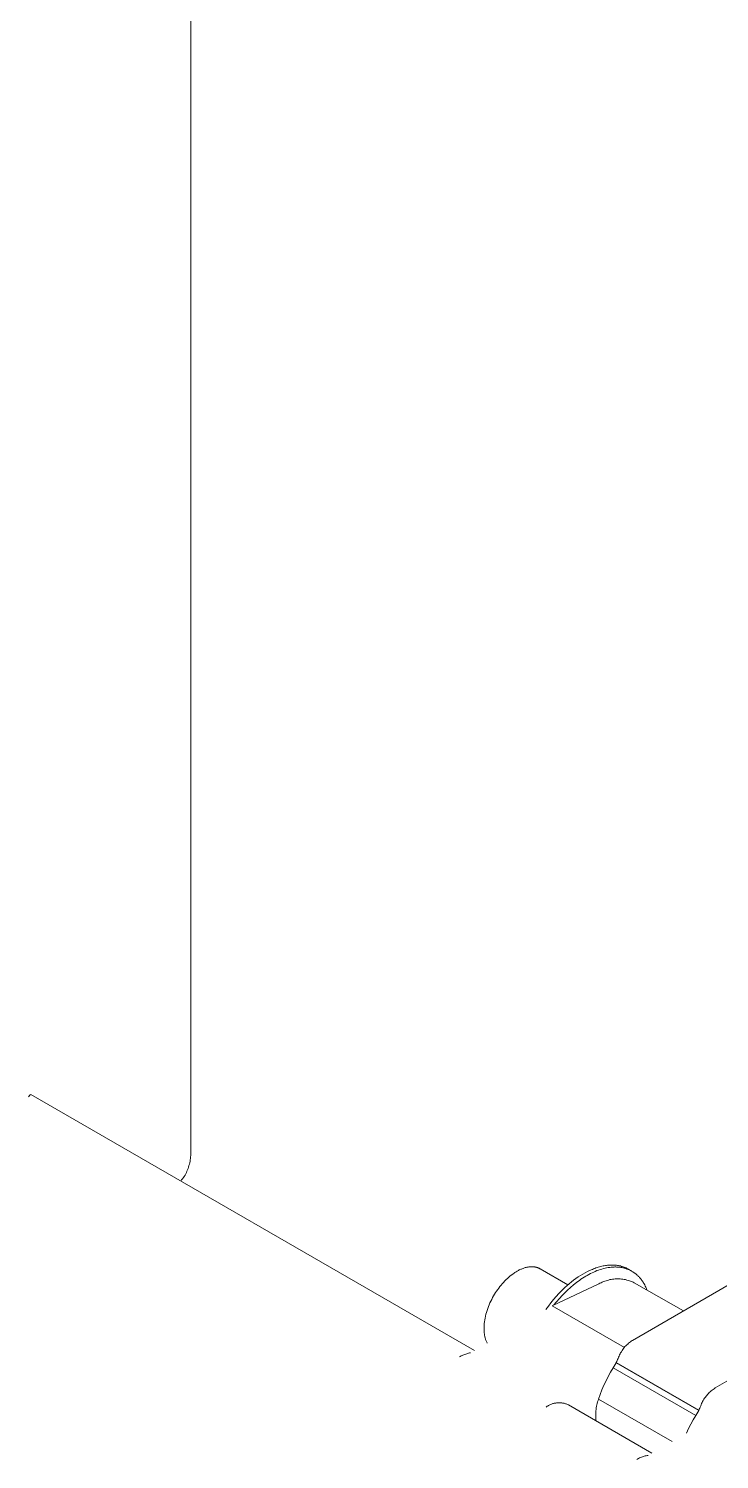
# Model space of a CAD drawing. Header units: millimetres. Extents: x -92 to 3826, y 8 to 2374.
# Drawn here: x 3541.1 to 3600.2, y 1965 to 2087.5 of the extents above; entities that cross this region are included whole.
import ezdxf

# ---------------------------------------------------------------- set-up
doc = ezdxf.new("R2010")
doc.units = ezdxf.units.MM
doc.layers.add('ZANO_R', color=7, linetype='Continuous', lineweight=0)

msp = doc.modelspace()

# ---------------------------------------------------------------- linework, layer by layer
at = {"layer": 'ZANO_R'}
for p, q in [((3554.94, 1991.01), (3555.01, 2370.8)), ((3541.08, 1996.07), (3541.06, 1996.04)), ((3541.1, 1996.09), (3541.08, 1996.07)), ((3541.12, 1996.12), (3541.1, 1996.09)), ((3541.14, 1996.14), (3541.12, 1996.12)), ((3541.16, 1996.17), (3541.14, 1996.14)), ((3541.18, 1996.19), (3541.16, 1996.17)), ((3541.18, 1996.19), (3541.24, 1996.22)), ((3541.24, 1996.22), (3579.23, 1974.29)), ((3541.25, 1996.22), (3541.25, 1996.21)), ((3554.83, 1990.26), (3554.86, 1990.38)), ((3554.86, 1990.38), (3554.88, 1990.51)), ((3554.88, 1990.51), (3554.9, 1990.63)), ((3554.9, 1990.63), (3554.92, 1990.76)), ((3554.92, 1990.76), (3554.93, 1990.88)), ((3554.93, 1990.88), (3554.94, 1991.01)), ((3554.31, 1989.11), (3554.38, 1989.22)), ((3554.38, 1989.22), (3554.45, 1989.33)), ((3554.45, 1989.33), (3554.51, 1989.44)), ((3554.51, 1989.44), (3554.57, 1989.55)), ((3554.57, 1989.55), (3554.62, 1989.66)), ((3554.62, 1989.66), (3554.67, 1989.78)), ((3554.67, 1989.78), (3554.72, 1989.9)), ((3554.72, 1989.9), (3554.76, 1990.02)), ((3554.76, 1990.02), (3554.79, 1990.14)), ((3554.79, 1990.14), (3554.83, 1990.26)), ((3554.08, 1988.81), (3554.16, 1988.91)), ((3554.16, 1988.91), (3554.24, 1989.01)), ((3554.24, 1989.01), (3554.31, 1989.11)), ((3582.18, 1980.59), (3582.06, 1980.48)), ((3582.3, 1980.69), (3582.18, 1980.59)), ((3582.43, 1980.79), (3582.3, 1980.69)), ((3582.55, 1980.88), (3582.43, 1980.79)), ((3582.62, 1980.93), (3582.55, 1980.88)), ((3582.68, 1980.97), (3582.62, 1980.93)), ((3582.75, 1981.01), (3582.68, 1980.97)), ((3582.81, 1981.05), (3582.75, 1981.01)), ((3582.88, 1981.09), (3582.81, 1981.05)), ((3582.94, 1981.13), (3582.88, 1981.09)), ((3583.01, 1981.16), (3582.94, 1981.13)), ((3583.07, 1981.2), (3583.01, 1981.16)), ((3583.13, 1981.23), (3583.07, 1981.2)), ((3583.2, 1981.26), (3583.13, 1981.23)), ((3583.26, 1981.28), (3583.2, 1981.26)), ((3583.33, 1981.31), (3583.26, 1981.28)), ((3583.39, 1981.33), (3583.33, 1981.31)), ((3583.46, 1981.36), (3583.39, 1981.33)), ((3583.52, 1981.38), (3583.46, 1981.36)), ((3583.58, 1981.4), (3583.52, 1981.38)), ((3583.65, 1981.41), (3583.58, 1981.4)), ((3583.71, 1981.43), (3583.65, 1981.41)), ((3583.77, 1981.44), (3583.71, 1981.43)), ((3583.83, 1981.45), (3583.77, 1981.44)), ((3583.89, 1981.46), (3583.83, 1981.45)), ((3583.95, 1981.47), (3583.89, 1981.46)), ((3584.01, 1981.47), (3583.95, 1981.47)), ((3584.07, 1981.47), (3584.01, 1981.47)), ((3584.13, 1981.48), (3584.07, 1981.47)), ((3584.18, 1981.48), (3584.13, 1981.48)), ((3584.24, 1981.47), (3584.18, 1981.48)), ((3584.29, 1981.47), (3584.24, 1981.47)), ((3584.35, 1981.46), (3584.29, 1981.47)), ((3584.4, 1981.46), (3584.35, 1981.46)), ((3584.43, 1981.45), (3584.4, 1981.46)), ((3584.45, 1981.45), (3584.43, 1981.45)), ((3584.48, 1981.44), (3584.45, 1981.45)), ((3584.5, 1981.43), (3584.48, 1981.44)), ((3584.53, 1981.43), (3584.5, 1981.43)), ((3584.55, 1981.42), (3584.53, 1981.43)), ((3584.58, 1981.41), (3584.55, 1981.42)), ((3584.6, 1981.41), (3584.58, 1981.41)), ((3584.63, 1981.4), (3584.6, 1981.41)), ((3584.65, 1981.39), (3584.63, 1981.4)), ((3584.67, 1981.38), (3584.65, 1981.39)), ((3584.7, 1981.37), (3584.67, 1981.38)), ((3584.72, 1981.36), (3584.7, 1981.37)), ((3584.74, 1981.35), (3584.72, 1981.36)), ((3584.77, 1981.34), (3584.74, 1981.35)), ((3584.79, 1981.33), (3584.77, 1981.34)), ((3584.81, 1981.32), (3584.79, 1981.33)), ((3584.83, 1981.31), (3584.81, 1981.32)), ((3584.85, 1981.3), (3584.83, 1981.31)), ((3584.87, 1981.29), (3584.85, 1981.3)), ((3584.87, 1981.29), (3587.24, 1979.92)), ((3588.11, 1980.6), (3587.92, 1980.46)), ((3588.31, 1980.72), (3588.11, 1980.6)), ((3588.51, 1980.85), (3588.31, 1980.72)), ((3588.49, 1980.49), (3588.62, 1980.58)), ((3588.71, 1980.96), (3588.51, 1980.85)), ((3588.62, 1980.58), (3588.76, 1980.66)), ((3588.92, 1981.07), (3588.71, 1980.96)), ((3588.76, 1980.66), (3588.89, 1980.74)), ((3588.89, 1980.74), (3589.03, 1980.82)), ((3589.02, 1981.12), (3588.92, 1981.07)), ((3589.12, 1981.16), (3589.02, 1981.12)), ((3589.03, 1980.82), (3589.17, 1980.89)), ((3589.22, 1981.21), (3589.12, 1981.16)), ((3589.17, 1980.89), (3589.31, 1980.96)), ((3589.33, 1981.25), (3589.22, 1981.21)), ((3589.31, 1980.96), (3589.44, 1981.02)), ((3589.43, 1981.29), (3589.33, 1981.25)), ((3589.53, 1981.33), (3589.43, 1981.29)), ((3589.44, 1981.02), (3589.58, 1981.08)), ((3589.63, 1981.37), (3589.53, 1981.33)), ((3589.58, 1981.08), (3589.72, 1981.14)), ((3589.73, 1981.4), (3589.63, 1981.37)), ((3589.72, 1981.14), (3589.86, 1981.19)), ((3589.83, 1981.44), (3589.73, 1981.4)), ((3589.94, 1981.47), (3589.83, 1981.44)), ((3589.86, 1981.19), (3590, 1981.23)), ((3590.04, 1981.49), (3589.94, 1981.47)), ((3590, 1981.23), (3590.13, 1981.28)), ((3590.14, 1981.52), (3590.04, 1981.49)), ((3590.13, 1981.28), (3590.27, 1981.32)), ((3590.24, 1981.54), (3590.14, 1981.52)), ((3590.34, 1981.56), (3590.24, 1981.54)), ((3590.27, 1981.32), (3590.41, 1981.35)), ((3590.44, 1981.57), (3590.34, 1981.56)), ((3590.41, 1981.35), (3590.54, 1981.38)), ((3590.53, 1981.59), (3590.44, 1981.57)), ((3590.63, 1981.6), (3590.53, 1981.59)), ((3590.54, 1981.38), (3590.68, 1981.4)), ((3590.73, 1981.61), (3590.63, 1981.6)), ((3590.68, 1981.4), (3590.81, 1981.42)), ((3590.82, 1981.61), (3590.73, 1981.61)), ((3590.81, 1981.42), (3590.94, 1981.44)), ((3590.92, 1981.62), (3590.82, 1981.61)), ((3591.01, 1981.62), (3590.92, 1981.62)), ((3590.94, 1981.44), (3591.01, 1981.44)), ((3591.11, 1981.62), (3591.01, 1981.62)), ((3591.01, 1981.44), (3591.07, 1981.45)), ((3591.07, 1981.45), (3591.14, 1981.45)), ((3591.2, 1981.61), (3591.11, 1981.62)), ((3591.14, 1981.45), (3591.2, 1981.45)), ((3591.29, 1981.61), (3591.2, 1981.61)), ((3591.2, 1981.45), (3591.26, 1981.46)), ((3591.26, 1981.46), (3591.33, 1981.46)), ((3591.38, 1981.6), (3591.29, 1981.61)), ((3591.33, 1981.46), (3591.39, 1981.45)), ((3591.47, 1981.59), (3591.38, 1981.6)), ((3591.39, 1981.45), (3591.45, 1981.45)), ((3591.45, 1981.45), (3591.51, 1981.45)), ((3591.56, 1981.57), (3591.47, 1981.59)), ((3591.51, 1981.45), (3591.58, 1981.44)), ((3591.64, 1981.56), (3591.56, 1981.57)), ((3591.58, 1981.44), (3591.64, 1981.44)), ((3591.73, 1981.54), (3591.64, 1981.56)), ((3591.64, 1981.44), (3591.7, 1981.43)), ((3591.7, 1981.43), (3591.76, 1981.42)), ((3591.81, 1981.51), (3591.73, 1981.54)), ((3591.76, 1981.42), (3591.82, 1981.41)), ((3591.89, 1981.49), (3591.81, 1981.51)), ((3591.82, 1981.41), (3591.87, 1981.4)), ((3591.87, 1981.4), (3591.93, 1981.39)), ((3591.97, 1981.46), (3591.89, 1981.49)), ((3591.93, 1981.39), (3591.99, 1981.38)), ((3592.05, 1981.43), (3591.97, 1981.46)), ((3591.99, 1981.38), (3592.05, 1981.36)), ((3592.13, 1981.4), (3592.05, 1981.43)), ((3592.05, 1981.36), (3592.1, 1981.35)), ((3592.1, 1981.35), (3592.16, 1981.33)), ((3592.21, 1981.37), (3592.13, 1981.4)), ((3592.16, 1981.33), (3592.21, 1981.31)), ((3592.28, 1981.33), (3592.21, 1981.37)), ((3592.21, 1981.31), (3592.27, 1981.3)), ((3592.27, 1981.3), (3592.32, 1981.28)), ((3592.36, 1981.3), (3592.28, 1981.33)), ((3592.32, 1981.28), (3592.38, 1981.26)), ((3592.43, 1981.26), (3592.36, 1981.3)), ((3592.38, 1981.26), (3592.43, 1981.23)), ((3592.43, 1981.26), (3592.68, 1981.11)), ((3592.43, 1981.23), (3592.48, 1981.21)), ((3592.48, 1981.21), (3592.53, 1981.19)), ((3592.53, 1981.19), (3592.58, 1981.16)), ((3592.58, 1981.16), (3592.63, 1981.14)), ((3592.63, 1981.14), (3592.68, 1981.11)), ((3592.68, 1981.11), (3592.73, 1981.08)), ((3592.73, 1981.08), (3592.78, 1981.05)), ((3602.67, 1980.89), (3592.76, 1975.17)), ((3592.78, 1981.05), (3592.82, 1981.02)), ((3592.82, 1981.02), (3592.87, 1980.99)), ((3592.87, 1980.99), (3592.92, 1980.96)), ((3592.92, 1980.96), (3592.96, 1980.93)), ((3592.96, 1980.93), (3593, 1980.9)), ((3593, 1980.9), (3593.05, 1980.86)), ((3593.05, 1980.86), (3593.09, 1980.83)), ((3593.09, 1980.83), (3593.13, 1980.79)), ((3593.13, 1980.79), (3593.17, 1980.76)), ((3593.17, 1980.76), (3593.21, 1980.72)), ((3593.21, 1980.72), (3593.25, 1980.68)), ((3593.25, 1980.68), (3593.29, 1980.64)), ((3593.29, 1980.64), (3593.33, 1980.6)), ((3593.33, 1980.6), (3593.37, 1980.56)), ((3581.13, 1979.39), (3581.04, 1979.26)), ((3581.22, 1979.52), (3581.13, 1979.39)), ((3581.31, 1979.64), (3581.22, 1979.52)), ((3581.41, 1979.77), (3581.31, 1979.64)), ((3581.51, 1979.9), (3581.41, 1979.77)), ((3581.61, 1980.02), (3581.51, 1979.9)), ((3581.72, 1980.14), (3581.61, 1980.02)), ((3581.83, 1980.26), (3581.72, 1980.14)), ((3581.94, 1980.37), (3581.83, 1980.26)), ((3582.06, 1980.48), (3581.94, 1980.37)), ((3589.88, 1980.01), (3585.88, 1978.13)), ((3586.63, 1979.36), (3586.46, 1979.18)), ((3586.8, 1979.53), (3586.63, 1979.36)), ((3586.98, 1979.69), (3586.8, 1979.53)), ((3586.97, 1979.25), (3587.21, 1979.48)), ((3587.16, 1979.86), (3586.98, 1979.69)), ((3587.34, 1980.02), (3587.16, 1979.86)), ((3587.21, 1979.48), (3587.45, 1979.7)), ((3587.53, 1980.17), (3587.34, 1980.02)), ((3587.45, 1979.7), (3587.7, 1979.92)), ((3587.72, 1980.32), (3587.53, 1980.17)), ((3587.7, 1979.92), (3587.96, 1980.12)), ((3587.92, 1980.46), (3587.72, 1980.32)), ((3587.96, 1980.12), (3588.09, 1980.22)), ((3588.09, 1980.22), (3588.22, 1980.31)), ((3588.22, 1980.31), (3588.35, 1980.4)), ((3588.35, 1980.4), (3588.49, 1980.49)), ((3589.98, 1980.06), (3589.88, 1980.01)), ((3590.08, 1980.11), (3589.98, 1980.06)), ((3590.18, 1980.16), (3590.08, 1980.11)), ((3590.28, 1980.2), (3590.18, 1980.16)), ((3590.39, 1980.24), (3590.28, 1980.2)), ((3590.5, 1980.28), (3590.39, 1980.24)), ((3590.6, 1980.31), (3590.5, 1980.28)), ((3590.71, 1980.34), (3590.6, 1980.31)), ((3590.82, 1980.37), (3590.71, 1980.34)), ((3590.93, 1980.39), (3590.82, 1980.37)), ((3591.05, 1980.4), (3590.93, 1980.39)), ((3591.16, 1980.42), (3591.05, 1980.4)), ((3591.27, 1980.43), (3591.16, 1980.42)), ((3591.38, 1980.43), (3591.27, 1980.43)), ((3591.5, 1980.44), (3591.38, 1980.43)), ((3591.61, 1980.43), (3591.5, 1980.44)), ((3591.72, 1980.43), (3591.61, 1980.43)), ((3591.83, 1980.42), (3591.72, 1980.43)), ((3591.95, 1980.4), (3591.83, 1980.42)), ((3592.06, 1980.39), (3591.95, 1980.4)), ((3592.17, 1980.37), (3592.06, 1980.39)), ((3592.28, 1980.34), (3592.17, 1980.37)), ((3592.39, 1980.31), (3592.28, 1980.34)), ((3592.5, 1980.28), (3592.39, 1980.31)), ((3592.6, 1980.24), (3592.5, 1980.28)), ((3592.71, 1980.2), (3592.6, 1980.24)), ((3592.81, 1980.16), (3592.71, 1980.2)), ((3592.91, 1980.11), (3592.81, 1980.16)), ((3592.91, 1980.11), (3597.12, 1977.69)), ((3593.37, 1980.56), (3593.4, 1980.52)), ((3593.4, 1980.52), (3593.44, 1980.48)), ((3593.44, 1980.48), (3593.47, 1980.43)), ((3593.47, 1980.43), (3593.51, 1980.39)), ((3593.51, 1980.39), (3593.54, 1980.35)), ((3593.54, 1980.35), (3593.57, 1980.3)), ((3593.57, 1980.3), (3593.6, 1980.26)), ((3593.6, 1980.26), (3593.64, 1980.21)), ((3593.64, 1980.21), (3593.69, 1980.12)), ((3593.69, 1980.12), (3593.75, 1980.02)), ((3593.75, 1980.02), (3593.81, 1979.92)), ((3593.81, 1979.92), (3593.86, 1979.82)), ((3593.86, 1979.82), (3593.9, 1979.72)), ((3593.9, 1979.72), (3593.95, 1979.6)), ((3593.95, 1979.6), (3594, 1979.48)), ((3580.5, 1978.22), (3580.43, 1978.06)), ((3580.56, 1978.38), (3580.5, 1978.22)), ((3580.64, 1978.53), (3580.56, 1978.38)), ((3580.71, 1978.68), (3580.64, 1978.53)), ((3580.79, 1978.83), (3580.71, 1978.68)), ((3580.87, 1978.98), (3580.79, 1978.83)), ((3580.96, 1979.12), (3580.87, 1978.98)), ((3581.04, 1979.26), (3580.96, 1979.12)), ((3585.77, 1978.39), (3585.56, 1978.11)), ((3585.99, 1978.66), (3585.77, 1978.39)), ((3585.88, 1978.13), (3592.07, 1974.56)), ((3586.23, 1978.93), (3585.99, 1978.66)), ((3586.04, 1978.21), (3586.27, 1978.48)), ((3586.46, 1979.18), (3586.23, 1978.93)), ((3586.27, 1978.48), (3586.5, 1978.76)), ((3586.5, 1978.76), (3586.75, 1979.02)), ((3586.75, 1979.02), (3586.97, 1979.25)), ((3580.11, 1976.92), (3580.08, 1976.76)), ((3580.14, 1977.08), (3580.11, 1976.92)), ((3580.17, 1977.24), (3580.14, 1977.08)), ((3580.22, 1977.41), (3580.17, 1977.24)), ((3580.26, 1977.57), (3580.22, 1977.41)), ((3580.31, 1977.73), (3580.26, 1977.57)), ((3580.37, 1977.9), (3580.31, 1977.73)), ((3580.43, 1978.06), (3580.37, 1977.9)), ((3585.56, 1978.11), (3585.35, 1977.82)), ((3580.06, 1976.52), (3580.05, 1976.44)), ((3580.05, 1976.44), (3580.05, 1976.37)), ((3580.05, 1976.37), (3580.05, 1976.29)), ((3580.05, 1976.29), (3580.05, 1976.21)), ((3580.05, 1976.21), (3580.05, 1976.14)), ((3580.05, 1976.14), (3580.05, 1976.07)), ((3580.05, 1976.07), (3580.05, 1976)), ((3580.05, 1976), (3580.06, 1975.93)), ((3580.07, 1976.6), (3580.06, 1976.52)), ((3580.06, 1975.93), (3580.06, 1975.86)), ((3580.06, 1975.86), (3580.07, 1975.79)), ((3580.08, 1976.76), (3580.07, 1976.6)), ((3580.07, 1975.79), (3580.08, 1975.72)), ((3580.08, 1975.72), (3580.09, 1975.65)), ((3609.75, 1976.81), (3599.83, 1971.09)), ((3580.09, 1975.65), (3580.1, 1975.59)), ((3580.1, 1975.59), (3580.11, 1975.53)), ((3580.11, 1975.53), (3580.13, 1975.46)), ((3580.13, 1975.46), (3580.14, 1975.4)), ((3580.14, 1975.4), (3580.16, 1975.35)), ((3580.16, 1975.35), (3580.18, 1975.29)), ((3580.18, 1975.29), (3580.19, 1975.23)), ((3580.19, 1975.23), (3580.21, 1975.18)), ((3580.21, 1975.18), (3580.24, 1975.12)), ((3580.24, 1975.12), (3580.26, 1975.07)), ((3580.26, 1975.07), (3580.28, 1975.02)), ((3580.28, 1975.02), (3580.31, 1974.97)), ((3580.31, 1974.97), (3580.33, 1974.93)), ((3591.99, 1974.46), (3591.93, 1974.38)), ((3592.05, 1974.55), (3591.99, 1974.46)), ((3592.12, 1974.63), (3592.05, 1974.55)), ((3592.19, 1974.7), (3592.12, 1974.63)), ((3592.27, 1974.78), (3592.19, 1974.7)), ((3592.35, 1974.85), (3592.27, 1974.78)), ((3592.42, 1974.92), (3592.35, 1974.85)), ((3592.51, 1974.99), (3592.42, 1974.92)), ((3592.59, 1975.05), (3592.51, 1974.99)), ((3592.67, 1975.12), (3592.59, 1975.05)), ((3592.76, 1975.17), (3592.67, 1975.12)), ((3578.01, 1973.79), (3577.94, 1973.75)), ((3578.09, 1973.84), (3578.01, 1973.79)), ((3578.17, 1973.87), (3578.09, 1973.84)), ((3578.24, 1973.91), (3578.17, 1973.87)), ((3578.32, 1973.94), (3578.24, 1973.91)), ((3578.4, 1973.97), (3578.32, 1973.94)), ((3578.48, 1974), (3578.4, 1973.97)), ((3578.57, 1974.03), (3578.48, 1974)), ((3578.65, 1974.05), (3578.57, 1974.03)), ((3578.73, 1974.07), (3578.65, 1974.05)), ((3578.82, 1974.09), (3578.73, 1974.07)), ((3578.9, 1974.1), (3578.82, 1974.09)), ((3591.36, 1973.25), (3591.11, 1972.82)), ((3591.41, 1973.35), (3591.36, 1973.26)), ((3598.43, 1969.18), (3591.36, 1973.26)), ((3591.36, 1973.26), (3591.36, 1973.25)), ((3598.43, 1969.17), (3591.36, 1973.25)), ((3591.45, 1973.44), (3591.41, 1973.35)), ((3591.49, 1973.54), (3591.45, 1973.44)), ((3591.53, 1973.63), (3591.49, 1973.54)), ((3591.57, 1973.73), (3591.53, 1973.63)), ((3591.61, 1973.83), (3591.57, 1973.73)), ((3591.66, 1973.93), (3591.61, 1973.83)), ((3591.7, 1974.02), (3591.66, 1973.93)), ((3591.75, 1974.11), (3591.7, 1974.02)), ((3591.81, 1974.2), (3591.75, 1974.11)), ((3591.87, 1974.29), (3591.81, 1974.2)), ((3591.93, 1974.38), (3591.87, 1974.29)), ((3590.69, 1972.08), (3590.5, 1971.7)), ((3590.89, 1972.45), (3590.69, 1972.08)), ((3591.11, 1972.82), (3590.89, 1972.45)), ((3598.18, 1968.74), (3591.11, 1972.82)), ((3590.15, 1970.93), (3590, 1970.54)), ((3590.32, 1971.32), (3590.15, 1970.93)), ((3590.5, 1971.7), (3590.32, 1971.32)), ((3599.5, 1970.84), (3599.42, 1970.77)), ((3599.58, 1970.91), (3599.5, 1970.84)), ((3599.66, 1970.97), (3599.58, 1970.91)), ((3599.75, 1971.03), (3599.66, 1970.97)), ((3599.83, 1971.09), (3599.75, 1971.03)), ((3585.47, 1969.54), (3585.53, 1969.57)), ((3585.53, 1969.57), (3585.58, 1969.6)), ((3585.58, 1969.6), (3585.64, 1969.63)), ((3585.64, 1969.63), (3585.7, 1969.66)), ((3585.7, 1969.66), (3585.76, 1969.68)), ((3585.76, 1969.68), (3585.82, 1969.71)), ((3585.82, 1969.71), (3585.88, 1969.73)), ((3585.88, 1969.73), (3585.94, 1969.75)), ((3585.94, 1969.75), (3586, 1969.76)), ((3586, 1969.76), (3586.07, 1969.78)), ((3586.07, 1969.78), (3586.13, 1969.79)), ((3586.13, 1969.79), (3586.19, 1969.8)), ((3586.19, 1969.8), (3586.26, 1969.81)), ((3586.26, 1969.81), (3586.32, 1969.82)), ((3586.32, 1969.82), (3586.39, 1969.82)), ((3586.39, 1969.82), (3586.45, 1969.82)), ((3586.45, 1969.82), (3586.52, 1969.82)), ((3586.52, 1969.82), (3586.58, 1969.82)), ((3586.58, 1969.82), (3586.64, 1969.82)), ((3586.64, 1969.82), (3586.71, 1969.81)), ((3586.71, 1969.81), (3586.77, 1969.8)), ((3586.77, 1969.8), (3586.84, 1969.79)), ((3586.84, 1969.79), (3586.9, 1969.78)), ((3586.9, 1969.78), (3586.96, 1969.76)), ((3586.96, 1969.76), (3587.02, 1969.74)), ((3587.02, 1969.74), (3587.09, 1969.72)), ((3587.09, 1969.72), (3587.15, 1969.7)), ((3587.15, 1969.7), (3587.21, 1969.68)), ((3587.21, 1969.68), (3587.27, 1969.65)), ((3594.43, 1965.51), (3587.27, 1969.65)), ((3589.71, 1969.64), (3589.68, 1969.52)), ((3589.74, 1969.77), (3589.71, 1969.64)), ((3589.77, 1969.89), (3589.74, 1969.77)), ((3589.81, 1970.02), (3589.77, 1969.89)), ((3589.85, 1970.14), (3589.81, 1970.02)), ((3590, 1970.54), (3589.85, 1970.14)), ((3589.85, 1970.14), (3596.15, 1966.5)), ((3598.6, 1969.55), (3598.56, 1969.46)), ((3598.64, 1969.65), (3598.6, 1969.55)), ((3598.68, 1969.75), (3598.64, 1969.65)), ((3598.73, 1969.84), (3598.68, 1969.75)), ((3598.77, 1969.94), (3598.73, 1969.84)), ((3598.82, 1970.03), (3598.77, 1969.94)), ((3598.88, 1970.12), (3598.82, 1970.03)), ((3598.94, 1970.21), (3598.88, 1970.12)), ((3599, 1970.3), (3598.94, 1970.21)), ((3599.06, 1970.38), (3599, 1970.3)), ((3599.13, 1970.46), (3599.06, 1970.38)), ((3599.19, 1970.54), (3599.13, 1970.46)), ((3599.27, 1970.62), (3599.19, 1970.54)), ((3599.34, 1970.7), (3599.27, 1970.62)), ((3599.42, 1970.77), (3599.34, 1970.7)), ((3585.37, 1969.46), (3585.42, 1969.5)), ((3585.42, 1969.5), (3585.47, 1969.54)), ((3589.63, 1969.14), (3589.62, 1969.01)), ((3589.62, 1969.01), (3589.62, 1968.88)), ((3589.62, 1968.88), (3589.62, 1968.29)), ((3589.64, 1969.26), (3589.63, 1969.14)), ((3589.66, 1969.39), (3589.64, 1969.26)), ((3589.68, 1969.52), (3589.66, 1969.39)), ((3597.96, 1968.37), (3597.76, 1967.99)), ((3598.18, 1968.74), (3597.96, 1968.37)), ((3598.43, 1969.17), (3598.18, 1968.74)), ((3598.48, 1969.27), (3598.43, 1969.18)), ((3598.43, 1969.18), (3598.43, 1969.17)), ((3598.52, 1969.36), (3598.48, 1969.27)), ((3598.56, 1969.46), (3598.52, 1969.36)), ((3597.56, 1967.61), (3597.38, 1967.22)), ((3597.76, 1967.99), (3597.56, 1967.61)), ((3593.22, 1965.02), (3593.14, 1964.97)), ((3593.29, 1965.06), (3593.22, 1965.02)), ((3593.37, 1965.1), (3593.29, 1965.06)), ((3593.45, 1965.13), (3593.37, 1965.1)), ((3593.53, 1965.16), (3593.45, 1965.13)), ((3593.61, 1965.2), (3593.53, 1965.16)), ((3593.69, 1965.22), (3593.61, 1965.2)), ((3593.77, 1965.25), (3593.69, 1965.22)), ((3593.85, 1965.27), (3593.77, 1965.25)), ((3593.93, 1965.29), (3593.85, 1965.27)), ((3594.02, 1965.31), (3593.93, 1965.29)), ((3594.1, 1965.32), (3594.02, 1965.31))]:
    msp.add_line(p, q, dxfattribs=at)

doc.saveas('drawing.dxf')
